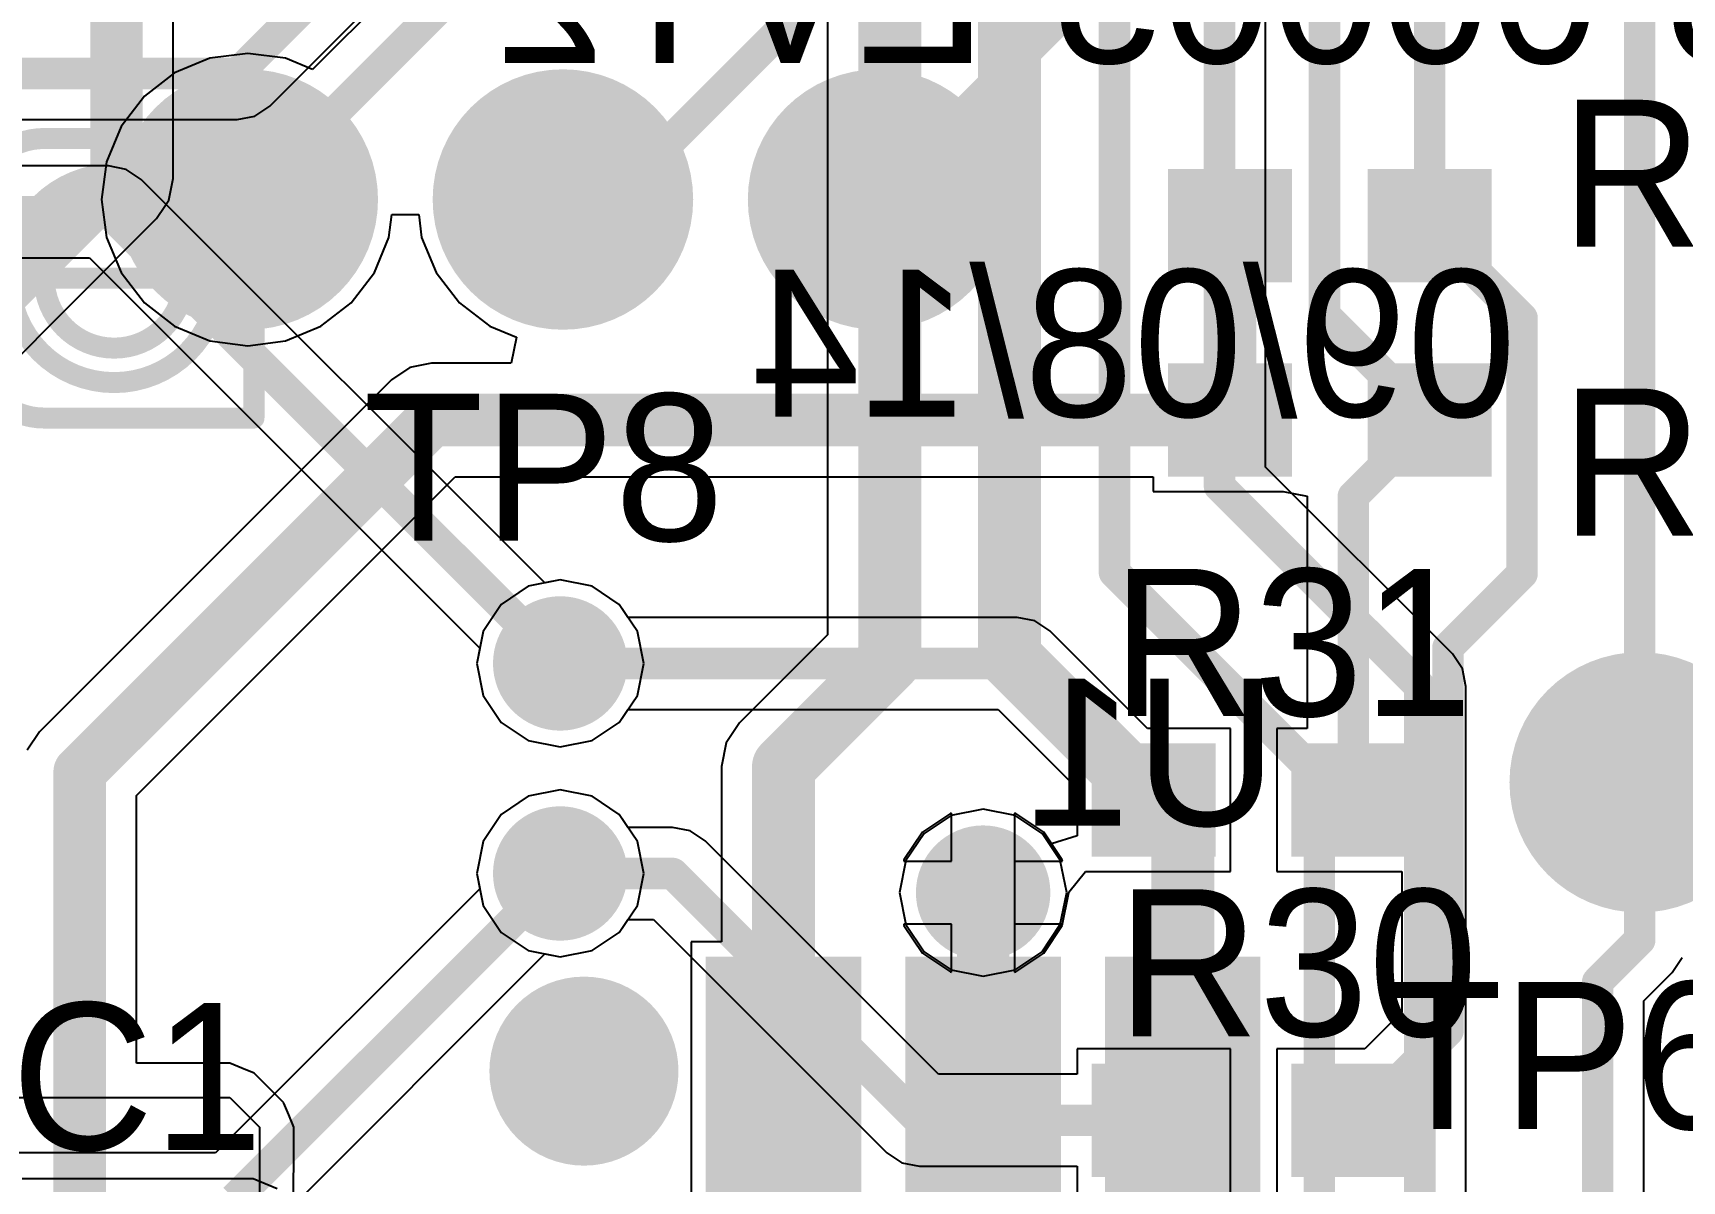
# Model space of a CAD drawing. Header units: millimetres. Extents: x 111 to 521, y 105 to 375.
# Drawn here: x 194.97 to 202.81, y 163.34 to 168.8 of the extents above; entities that cross this region are included whole.
import ezdxf

# ---------------------------------------------------------------- set-up
doc = ezdxf.new("R2010")
doc.units = ezdxf.units.MM
for name, color, linetype in [('BottomLayer', 5, 'Continuous'), ('BottomOverlay', 54, 'Continuous'), ('BottomPaste', 16, 'Continuous'), ('BottomSolder', 6, 'Continuous'), ('DrillDrawing', 1, 'Continuous'), ('MidLayer2', 76, 'Continuous'), ('MidLayer3', 90, 'Continuous'), ('MultiLayer', 9, 'Continuous'), ('TopLayer', 1, 'Continuous'), ('TopOverlay', 2, 'Continuous'), ('TopPaste', 8, 'Continuous'), ('TopSolder', 216, 'Continuous'), ('ViaHoleLayer', 16, 'Continuous')]:
    doc.layers.add(name, color=color, linetype=linetype)

msp = doc.modelspace()

# ---------------------------------------------------------------- linework, layer by layer
at = {"layer": 'BottomLayer'}
for p, q in [((198.7478, 170.7754), (198.7478, 165.937)), ((200.8321, 166.7348), (200.8321, 169.926)), ((196.0929, 168.4539), (197.5148, 169.8758)), ((196.0218, 168.4064), (196.0929, 168.4539)), ((192.7605, 168.3897), (195.9379, 168.3897)), ((195.9379, 168.3897), (196.0218, 168.4064)), ((201.7214, 165.8456), (200.8321, 166.7348)), ((197.3228, 166.1674), (197.1938, 166.0812)), ((197.475, 166.1976), (197.3228, 166.1674)), ((197.6272, 166.1674), (197.475, 166.1976)), ((197.7562, 166.0812), (197.6272, 166.1674)), ((197.1938, 166.0812), (197.1076, 165.9522)), ((197.8424, 165.9522), (197.7562, 166.0812)), ((197.1076, 165.9522), (197.0774, 165.8)), ((197.8726, 165.8), (197.8424, 165.9522)), ((198.7478, 165.937), (198.3288, 165.518)), ((201.7689, 165.7745), (201.7214, 165.8456)), ((197.0774, 165.8), (197.1076, 165.6478)), ((197.8424, 165.6478), (197.8726, 165.8)), ((201.7856, 165.6906), (201.7689, 165.7745)), ((201.7856, 163.1542), (201.7856, 165.6906)), ((197.1076, 165.6478), (197.1938, 165.5188)), ((197.7562, 165.5188), (197.8424, 165.6478)), ((197.1938, 165.5188), (197.3228, 165.4326)), ((197.6272, 165.4326), (197.7562, 165.5188)), ((198.3288, 165.518), (198.2647, 165.4221)), ((197.3228, 165.4326), (197.475, 165.4024)), ((197.475, 165.4024), (197.6272, 165.4326)), ((198.2647, 165.4221), (198.2422, 165.3089)), ((198.2422, 165.3089), (198.2422, 164.4739)), ((197.3228, 165.1674), (197.1938, 165.0812)), ((197.475, 165.1976), (197.3228, 165.1674)), ((197.6272, 165.1674), (197.475, 165.1976)), ((197.7562, 165.0812), (197.6272, 165.1674)), ((197.1938, 165.0812), (197.1076, 164.9522)), ((197.8424, 164.9522), (197.7562, 165.0812)), ((197.1076, 164.9522), (197.0774, 164.8)), ((197.8726, 164.8), (197.8424, 164.9522)), ((197.0774, 164.8), (197.1076, 164.6478)), ((197.8424, 164.6478), (197.8726, 164.8)), ((197.1076, 164.6478), (197.1938, 164.5188)), ((197.7562, 164.5188), (197.8424, 164.6478)), ((197.1938, 164.5188), (197.3228, 164.4326)), ((197.6272, 164.4326), (197.7562, 164.5188)), ((197.3228, 164.4326), (197.475, 164.4024)), ((197.475, 164.4024), (197.6272, 164.4326)), ((198.2422, 164.4739), (198.0979, 164.4739)), ((198.0979, 164.4739), (198.0979, 163.1439)), ((196.0129, 163.3463), (193.2379, 163.3463)), ((196.1277, 163.2987), (196.0129, 163.3463))]:
    msp.add_line(p, q, dxfattribs=at)
for points, const_width in [([(200.6129, 166.644), (200.6129, 171.6839)], 0.15), ([(199.0435, 165.8145), (199.0435, 170.9145)], 0.3), ([(200.1129, 166.2339), (200.1129, 170.9839)], 0.15), ([(199.6129, 165.8315), (199.6129, 170.2839)], 0.3), ([(195.9379, 168.6089), (197.6129, 170.2839)], 0.15), ([(192.4379, 168.6089), (195.9379, 168.6089)], 0.15), ([(200.6129, 166.644), (201.5663, 165.6906)], 0.15), ([(200.1129, 166.2339), (201.0879, 165.2589)], 0.15), ([(198.5379, 165.3089), (199.0435, 165.8145)], 0.3), ([(199.6129, 165.8315), (200.4379, 165.0066)], 0.3), ([(201.5663, 162.6619), (201.5663, 165.6906)], 0.15), ([(198.5379, 163.8089), (198.5379, 165.3089)], 0.3), ([(201.0879, 162.0089), (201.0879, 165.2589)], 0.15), ([(200.4379, 163.8089), (200.4379, 165.0066)], 0.3), ([(199.4879, 163.8089), (199.4879, 164.7089)], 0.25), ([(198.5379, 163.0839), (198.5379, 163.8089)], 0.3), ([(200.4379, 163.0839), (200.4379, 163.8089)], 0.3)]:
    msp.add_lwpolyline(points, dxfattribs=dict(at, const_width=const_width))
for points, const_width in [([(195.9004, 168.6089, 1), (195.9754, 168.6089, 1)], 0.075), ([(195.9004, 168.6089, 1), (195.9754, 168.6089, 1)], 0.075), ([(200.5754, 166.644, 1), (200.6504, 166.644, 1)], 0.075), ([(200.5754, 166.644, 1), (200.6504, 166.644, 1)], 0.075), ([(200.0754, 166.2339, 1), (200.1504, 166.2339, 1)], 0.075), ([(200.0754, 166.2339, 1), (200.1504, 166.2339, 1)], 0.075), ([(197.35, 165.8, 1), (197.6, 165.8, 1)], 0.25), ([(198.9685, 165.8145, 1), (199.1185, 165.8145, 1)], 0.15), ([(198.9685, 165.8145, 1), (199.1185, 165.8145, 1)], 0.15), ([(199.5379, 165.8315, 1), (199.6879, 165.8315, 1)], 0.15), ([(199.5379, 165.8315, 1), (199.6879, 165.8315, 1)], 0.15), ([(201.5288, 165.6906, 1), (201.6038, 165.6906, 1)], 0.075), ([(201.5288, 165.6906, 1), (201.6038, 165.6906, 1)], 0.075), ([(198.4629, 165.3089, 1), (198.6129, 165.3089, 1)], 0.15), ([(198.4629, 165.3089, 1), (198.6129, 165.3089, 1)], 0.15), ([(201.0504, 165.2589, 1), (201.1254, 165.2589, 1)], 0.075), ([(201.0504, 165.2589, 1), (201.1254, 165.2589, 1)], 0.075), ([(200.3629, 165.0066, 1), (200.5129, 165.0066, 1)], 0.15), ([(200.3629, 165.0066, 1), (200.5129, 165.0066, 1)], 0.15), ([(197.35, 164.8, 1), (197.6, 164.8, 1)], 0.25), ([(199.3629, 164.7089, 1), (199.6129, 164.7089, 1)], 0.25), ([(199.4254, 164.7089, 1), (199.5504, 164.7089, 1)], 0.125), ([(198.4629, 163.8089, 1), (198.6129, 163.8089, 1)], 0.15), ([(198.4629, 163.8089, 1), (198.6129, 163.8089, 1)], 0.15), ([(200.3629, 163.8089, 1), (200.5129, 163.8089, 1)], 0.15), ([(200.3629, 163.8089, 1), (200.5129, 163.8089, 1)], 0.15), ([(199.4254, 163.8089, 1), (199.5504, 163.8089, 1)], 0.125)]:
    msp.add_lwpolyline(points, format="xyb", close=True, dxfattribs=dict(at, const_width=const_width))
for points in [[(198.8379, 164.3339), (198.2379, 164.3339), (198.8379, 163.2839), (198.2379, 163.2839)], [(199.7879, 164.3339), (199.1879, 164.3339), (199.7879, 163.2839), (199.1879, 163.2839)], [(200.7379, 164.3339), (200.1379, 164.3339), (200.7379, 163.2839), (200.1379, 163.2839)]]:
    msp.add_solid(points, dxfattribs=at)
at = {"layer": 'BottomOverlay', "const_width": 0.1}
for points in [[(194.6865, 167.9669, -0.41423), (195.0191, 168.2995)], [(195.685, 168.2995, -0.414199), (196.0176, 167.9669)], [(194.8554, 167.6339, -0.414195), (195.3521, 168.1306)], [(195.3521, 168.1306, -0.414195), (195.8487, 167.6339)], [(195.3521, 167.1372, -0.414205), (194.8554, 167.6339)], [(195.3521, 167.3013, -0.414203), (195.0195, 167.6339)], [(195.8487, 167.6339, -0.414202), (195.3521, 167.1372)], [(195.6846, 167.6339, -0.414197), (195.3521, 167.3013)], [(195.0191, 166.9684, -0.414214), (194.6865, 167.3009)]]:
    msp.add_lwpolyline(points, format="xyb", dxfattribs=at)
for points in [[(195.0191, 168.2995), (195.685, 168.2995)], [(196.0176, 166.9684), (196.0176, 167.9669)], [(195.0195, 167.6339), (195.6846, 167.6339)], [(195.0191, 166.9684), (195.3521, 166.9684)], [(195.3521, 166.9684), (196.0176, 166.9684)]]:
    msp.add_lwpolyline(points, dxfattribs=at)
at = {"layer": 'BottomOverlay'}
for points, const_width in [([(194.9941, 168.2995, 1), (195.0441, 168.2995, 1)], 0.05), ([(194.9941, 168.2995, 1), (195.0441, 168.2995, 1)], 0.05), ([(195.66, 168.2995, 1), (195.71, 168.2995, 1)], 0.05), ([(195.66, 168.2995, 1), (195.71, 168.2995, 1)], 0.05), ([(195.3271, 168.1306, 1), (195.3771, 168.1306, 1)], 0.05), ([(195.3271, 168.1306, 1), (195.3771, 168.1306, 1)], 0.05), ([(195.9926, 167.9669, 1), (196.0426, 167.9669, 1)], 0.05), ([(195.9926, 167.9669, 1), (196.0426, 167.9669, 1)], 0.05), ([(194.9945, 167.6339, 1), (195.0445, 167.6339, 1)], 0.05), ([(194.9945, 167.6339, 1), (195.0445, 167.6339, 1)], 0.05), ([(195.6596, 167.6339, 1), (195.7096, 167.6339, 1)], 0.05), ([(195.6596, 167.6339, 1), (195.7096, 167.6339, 1)], 0.05), ([(195.8237, 167.6339, 1), (195.8737, 167.6339, 1)], 0.05), ([(195.8237, 167.6339, 1), (195.8737, 167.6339, 1)], 0.05), ([(195.3271, 167.3013, 1), (195.377, 167.3013, 1)], 0.05), ([(195.3271, 167.3013, 1), (195.377, 167.3013, 1)], 0.05), ([(195.3271, 167.1372, 1), (195.3771, 167.1372, 1)], 0.05), ([(195.3271, 167.1372, 1), (195.3771, 167.1372, 1)], 0.05), ([(194.9941, 166.9684, 1), (195.0441, 166.9684, 1)], 0.05), ([(194.9941, 166.9684, 1), (195.0441, 166.9684, 1)], 0.05), ([(195.3271, 166.9684, 1), (195.3771, 166.9684, 1)], 0.05), ([(195.3271, 166.9684, 1), (195.3771, 166.9684, 1)], 0.05), ([(195.9926, 166.9684, 1), (196.0426, 166.9684, 1)], 0.05), ([(195.9926, 166.9684, 1), (196.0426, 166.9684, 1)], 0.05), ([(197.6879, 163.8589, 1), (197.4879, 163.8589, 1)], 0.7), ([(197.3129, 163.8589, 1), (197.6629, 163.8589, 1)], 0.35), ([(197.5129, 163.8589, 1), (197.8629, 163.8589, 1)], 0.35)]:
    msp.add_lwpolyline(points, format="xyb", close=True, dxfattribs=dict(at, const_width=const_width))
at = {"layer": 'BottomPaste'}
for points in [[(198.7379, 164.2339), (198.3379, 164.2339), (198.7379, 163.3839), (198.3379, 163.3839)], [(199.6879, 164.2339), (199.2879, 164.2339), (199.6879, 163.3839), (199.2879, 163.3839)], [(200.6379, 164.2339), (200.2379, 164.2339), (200.6379, 163.3839), (200.2379, 163.3839)]]:
    msp.add_solid(points, dxfattribs=at)
at = {"layer": 'BottomSolder', "const_width": 0.32}
for points in [[(197.315, 165.8, 1), (197.635, 165.8, 1)], [(197.315, 164.8, 1), (197.635, 164.8, 1)], [(199.3279, 164.7089, 1), (199.6479, 164.7089, 1)]]:
    msp.add_lwpolyline(points, format="xyb", close=True, dxfattribs=at)
at = {"layer": 'BottomSolder'}
for points in [[(198.9079, 164.4039), (198.1679, 164.4039), (198.9079, 163.2139), (198.1679, 163.2139)], [(199.8579, 164.4039), (199.1179, 164.4039), (199.8579, 163.2139), (199.1179, 163.2139)], [(200.8079, 164.4039), (200.0679, 164.4039), (200.8079, 163.2139), (200.0679, 163.2139)]]:
    msp.add_solid(points, dxfattribs=at)
at = {"layer": 'DrillDrawing', "const_width": 0.1}
for points in [[(197.425, 165.8, 1), (197.525, 165.8, 1)], [(197.425, 164.8, 1), (197.525, 164.8, 1)], [(199.4379, 164.7089, 1), (199.5379, 164.7089, 1)]]:
    msp.add_lwpolyline(points, format="xyb", close=True, dxfattribs=at)
at = {"layer": 'MidLayer2'}
for p, q in [((195.325, 168.1692), (192.7005, 168.1692)), ((195.4089, 168.1525), (195.325, 168.1692)), ((195.48, 168.105), (195.4089, 168.1525)), ((197.4019, 166.1831), (195.48, 168.105)), ((190.8752, 167.7308), (195.2342, 167.7308)), ((195.2342, 167.7308), (197.0919, 165.8731)), ((197.475, 166.1976), (197.4019, 166.1831)), ((197.6272, 166.1674), (197.475, 166.1976)), ((197.7562, 166.0812), (197.6272, 166.1674)), ((197.8424, 165.9522), (197.7562, 166.0812)), ((197.8726, 165.8), (197.8424, 165.9522)), ((197.0919, 165.8731), (197.0774, 165.8)), ((197.0774, 165.8), (197.1076, 165.6478)), ((197.8424, 165.6478), (197.8726, 165.8)), ((197.1076, 165.6478), (197.1938, 165.5188)), ((197.7562, 165.5188), (197.8424, 165.6478)), ((197.1938, 165.5188), (197.3228, 165.4326)), ((197.6272, 165.4326), (197.7562, 165.5188)), ((197.3228, 165.4326), (197.475, 165.4024)), ((197.475, 165.4024), (197.6272, 165.4326)), ((197.3228, 165.1674), (197.1938, 165.0812)), ((197.475, 165.1976), (197.3228, 165.1674)), ((197.6272, 165.1674), (197.475, 165.1976)), ((197.7562, 165.0812), (197.6272, 165.1674)), ((197.1938, 165.0812), (197.1076, 164.9522)), ((197.8424, 164.9522), (197.7562, 165.0812)), ((199.3318, 165.0857), (199.1995, 164.9973)), ((199.3379, 165.0869), (199.3318, 165.0857)), ((199.3379, 164.8589), (199.3379, 165.0869)), ((199.644, 165.0857), (199.6379, 165.0869)), ((199.6379, 165.0869), (199.6379, 164.8589)), ((199.7763, 164.9973), (199.644, 165.0857)), ((199.1995, 164.9973), (199.1111, 164.865)), ((199.8647, 164.865), (199.7763, 164.9973)), ((197.1076, 164.9522), (197.0774, 164.8)), ((197.8726, 164.8), (197.8424, 164.9522)), ((199.1111, 164.865), (199.1099, 164.8589)), ((199.1099, 164.8589), (199.3379, 164.8589)), ((199.6379, 164.8589), (199.8659, 164.8589)), ((199.8659, 164.8589), (199.8647, 164.865)), ((197.0774, 164.8), (197.1076, 164.6478)), ((197.8424, 164.6478), (197.8726, 164.8)), ((197.1076, 164.6478), (197.1938, 164.5188)), ((197.7562, 164.5188), (197.8424, 164.6478)), ((197.1938, 164.5188), (197.3228, 164.4326)), ((197.6272, 164.4326), (197.7562, 164.5188)), ((199.3379, 164.5589), (199.1099, 164.5589)), ((199.1099, 164.5589), (199.1111, 164.5528)), ((199.1111, 164.5528), (199.1995, 164.4205)), ((199.3379, 164.3309), (199.3379, 164.5589)), ((199.8659, 164.5589), (199.6379, 164.5589)), ((199.6379, 164.5589), (199.6379, 164.3309)), ((199.7763, 164.4205), (199.8647, 164.5528)), ((199.8647, 164.5528), (199.8659, 164.5589)), ((197.3228, 164.4326), (197.475, 164.4024)), ((197.475, 164.4024), (197.6272, 164.4326)), ((199.1995, 164.4205), (199.3318, 164.3321)), ((199.644, 164.3321), (199.7763, 164.4205)), ((199.3318, 164.3321), (199.3379, 164.3309)), ((199.6379, 164.3309), (199.644, 164.3321))]:
    msp.add_line(p, q, dxfattribs=at)
at = {"layer": 'MidLayer2', "const_width": 0.15}
for points in [[(185.6396, 167.95), (195.325, 167.95)], [(195.325, 167.95), (197.475, 165.8)]]:
    msp.add_lwpolyline(points, dxfattribs=at)
at = {"layer": 'MidLayer2'}
for points, const_width in [([(195.2875, 167.95, 1), (195.3625, 167.95, 1)], 0.075), ([(195.2875, 167.95, 1), (195.3625, 167.95, 1)], 0.075), ([(197.35, 165.8, 1), (197.6, 165.8, 1)], 0.25), ([(197.4375, 165.8, 1), (197.5125, 165.8, 1)], 0.075), ([(197.35, 164.8, 1), (197.6, 164.8, 1)], 0.25), ([(199.3629, 164.7089, 1), (199.6129, 164.7089, 1)], 0.25)]:
    msp.add_lwpolyline(points, format="xyb", close=True, dxfattribs=dict(at, const_width=const_width))
at = {"layer": 'MidLayer3'}
for p, q in [((195.6331, 168.109), (195.6331, 170.66)), ((195.6125, 168.0055), (195.6331, 168.1089)), ((195.6331, 168.1089), (195.6331, 168.109)), ((195.554, 167.9179), (195.5931, 167.9765)), ((195.5931, 167.9765), (195.6125, 168.0055)), ((193.2252, 165.5891), (195.554, 167.9179)), ((195.554, 167.9179), (195.554, 167.9179)), ((197.3228, 166.1674), (197.1938, 166.0812)), ((197.475, 166.1976), (197.3228, 166.1674)), ((197.6272, 166.1674), (197.475, 166.1976)), ((197.7562, 166.0812), (197.6272, 166.1674)), ((197.1938, 166.0812), (197.1076, 165.9522)), ((197.8424, 165.9522), (197.7562, 166.0812)), ((197.1076, 165.9522), (197.0774, 165.8)), ((197.8726, 165.8), (197.8424, 165.9522)), ((197.0774, 165.8), (197.1076, 165.6478)), ((197.8424, 165.6478), (197.8726, 165.8)), ((197.1076, 165.6478), (197.1938, 165.5188)), ((197.7562, 165.5188), (197.8424, 165.6478)), ((197.1938, 165.5188), (197.3228, 165.4326)), ((197.6272, 165.4326), (197.7562, 165.5188)), ((197.3228, 165.4326), (197.475, 165.4024)), ((197.475, 165.4024), (197.6272, 165.4326)), ((197.3228, 165.1674), (197.1938, 165.0812)), ((197.475, 165.1976), (197.3228, 165.1674)), ((197.6272, 165.1674), (197.475, 165.1976)), ((197.7562, 165.0812), (197.6272, 165.1674)), ((197.1938, 165.0812), (197.1076, 164.9522)), ((197.8424, 164.9522), (197.7562, 165.0812)), ((199.3357, 165.0763), (199.2067, 164.9901)), ((199.4879, 165.1066), (199.3357, 165.0763)), ((199.64, 165.0763), (199.4879, 165.1066)), ((199.7691, 164.9901), (199.64, 165.0763)), ((199.2067, 164.9901), (199.1205, 164.8611)), ((199.8552, 164.8611), (199.7691, 164.9901)), ((197.1076, 164.9522), (197.0774, 164.8)), ((197.8726, 164.8), (197.8424, 164.9522)), ((199.1205, 164.8611), (199.0902, 164.7089)), ((199.8855, 164.7089), (199.8552, 164.8611)), ((197.0774, 164.8), (197.0919, 164.7269)), ((197.8424, 164.6478), (197.8726, 164.8)), ((197.0919, 164.7269), (195.8342, 163.4692)), ((199.0902, 164.7089), (199.1205, 164.5567)), ((199.8552, 164.5567), (199.8855, 164.7089)), ((197.7562, 164.5188), (197.8424, 164.6478)), ((197.6272, 164.4326), (197.7562, 164.5188)), ((199.1205, 164.5567), (199.2067, 164.4277)), ((199.7691, 164.4277), (199.8552, 164.5567)), ((197.475, 164.4024), (197.6272, 164.4326)), ((199.2067, 164.4277), (199.3357, 164.3415)), ((199.64, 164.3415), (199.7691, 164.4277)), ((196.08, 163.095), (197.4019, 164.4169)), ((197.4019, 164.4169), (197.475, 164.4024)), ((199.3357, 164.3415), (199.4879, 164.3113)), ((199.4879, 164.3113), (199.64, 164.3415)), ((195.8342, 163.4692), (193.2252, 163.4692))]:
    msp.add_line(p, q, dxfattribs=at)
for points, const_width in [([(195.3629, 168.1089), (195.3629, 170.9839)], 0.25), ([(192.0879, 164.8339), (195.3629, 168.1089)], 0.25), ([(195.925, 163.25), (197.475, 164.8)], 0.15)]:
    msp.add_lwpolyline(points, dxfattribs=dict(at, const_width=const_width))
for points, const_width in [([(195.3004, 168.1089, 1), (195.4254, 168.1089, 1)], 0.125), ([(195.3004, 168.1089, 1), (195.4254, 168.1089, 1)], 0.125), ([(197.35, 165.8, 1), (197.6, 165.8, 1)], 0.25), ([(197.35, 164.8, 1), (197.6, 164.8, 1)], 0.25), ([(199.3629, 164.7089, 1), (199.6129, 164.7089, 1)], 0.25), ([(197.4375, 164.8, 1), (197.5125, 164.8, 1)], 0.075)]:
    msp.add_lwpolyline(points, format="xyb", close=True, dxfattribs=dict(at, const_width=const_width))
at = {"layer": 'MultiLayer', "const_width": 0.25}
for points in [[(197.35, 165.8, 1), (197.6, 165.8, 1)], [(197.35, 164.8, 1), (197.6, 164.8, 1)], [(199.3629, 164.7089, 1), (199.6129, 164.7089, 1)]]:
    msp.add_lwpolyline(points, format="xyb", close=True, dxfattribs=at)
at = {"layer": 'TopLayer'}
for p, q in [((196.9829, 169.3139), (196.2968, 168.6278)), ((195.8077, 168.6812), (195.6399, 168.6116)), ((195.9879, 168.7049), (195.8077, 168.6812)), ((196.168, 168.6812), (195.9879, 168.7049)), ((196.2968, 168.6278), (196.168, 168.6812)), ((195.6399, 168.6116), (195.4958, 168.501)), ((195.4958, 168.501), (195.3852, 168.3569)), ((195.3852, 168.3569), (195.3156, 168.189)), ((195.3156, 168.189), (195.2919, 168.0089)), ((195.2919, 168.0089), (195.3156, 167.8288)), ((196.6601, 167.8288), (196.6744, 167.9371)), ((196.6744, 167.9371), (196.8014, 167.9371)), ((196.8014, 167.9371), (196.8156, 167.8288)), ((195.3156, 167.8288), (195.3852, 167.6609)), ((196.5906, 167.6609), (196.6601, 167.8288)), ((196.8156, 167.8288), (196.8852, 167.6609)), ((195.3852, 167.6609), (195.4958, 167.5168)), ((196.48, 167.5168), (196.5906, 167.6609)), ((196.8852, 167.6609), (196.9958, 167.5168)), ((195.4958, 167.5168), (195.6399, 167.4062)), ((196.3359, 167.4062), (196.48, 167.5168)), ((196.9958, 167.5168), (197.1399, 167.4062)), ((195.6399, 167.4062), (195.8077, 167.3367)), ((195.8077, 167.3367), (195.9879, 167.313)), ((195.9879, 167.313), (196.168, 167.3367)), ((196.168, 167.3367), (196.3359, 167.4062)), ((197.1399, 167.4062), (197.2667, 167.3537)), ((197.2667, 167.3537), (197.242, 167.2291)), ((196.7595, 167.2085), (196.6718, 167.15)), ((196.8629, 167.2291), (196.7595, 167.2085)), ((197.242, 167.2291), (196.8629, 167.2291)), ((196.6718, 167.15), (194.9968, 165.475)), ((195.4581, 165.172), (196.9748, 166.6887)), ((196.9748, 166.6887), (200.2979, 166.6887)), ((200.2979, 166.6887), (200.2979, 166.6189)), ((200.2979, 166.6189), (200.9158, 166.6189)), ((200.9158, 166.6189), (201.0308, 166.596)), ((201.0308, 166.596), (201.0308, 165.49)), ((197.3228, 166.1674), (197.1938, 166.0812)), ((197.475, 166.1976), (197.3228, 166.1674)), ((197.6272, 166.1674), (197.475, 166.1976)), ((197.7562, 166.0812), (197.6272, 166.1674)), ((197.1938, 166.0812), (197.1076, 165.9522)), ((197.7976, 166.0192), (197.7562, 166.0812)), ((199.65, 166.0192), (197.7976, 166.0192)), ((199.7339, 166.0025), (199.65, 166.0192)), ((199.805, 165.955), (199.7339, 166.0025)), ((197.1076, 165.9522), (197.0774, 165.8)), ((200.27, 165.49), (199.805, 165.955)), ((197.0774, 165.8), (197.1076, 165.6478)), ((197.1076, 165.6478), (197.1938, 165.5188)), ((197.7562, 165.5188), (197.7976, 165.5808)), ((197.7976, 165.5808), (199.5592, 165.5808)), ((199.5592, 165.5808), (199.935, 165.205)), ((194.9968, 165.475), (194.9383, 165.3873)), ((197.1938, 165.5188), (197.3228, 165.4326)), ((197.6272, 165.4326), (197.7562, 165.5188)), ((200.665, 165.49), (200.27, 165.49)), ((200.665, 164.81), (200.665, 165.49)), ((201.0308, 165.49), (200.885, 165.49)), ((200.885, 165.49), (200.885, 164.81)), ((197.3228, 165.4326), (197.475, 165.4024)), ((197.475, 165.4024), (197.6272, 165.4326)), ((195.4581, 163.8963), (195.4581, 165.172)), ((197.3228, 165.1674), (197.1938, 165.0812)), ((197.475, 165.1976), (197.3228, 165.1674)), ((197.6272, 165.1674), (197.475, 165.1976)), ((197.7562, 165.0812), (197.6272, 165.1674)), ((199.935, 165.205), (199.935, 164.9785)), ((197.1938, 165.0812), (197.1076, 164.9522)), ((197.7976, 165.0192), (197.7562, 165.0812)), ((199.3318, 165.0857), (199.1995, 164.9973)), ((199.3379, 165.0869), (199.3318, 165.0857)), ((199.3379, 164.8589), (199.3379, 165.0869)), ((199.644, 165.0857), (199.6379, 165.0869)), ((199.6379, 165.0869), (199.6379, 164.7089)), ((199.7763, 164.9973), (199.644, 165.0857)), ((198.01, 165.0192), (197.7976, 165.0192)), ((198.0939, 165.0025), (198.01, 165.0192)), ((198.165, 164.955), (198.0939, 165.0025)), ((199.1995, 164.9973), (199.1111, 164.865)), ((199.8135, 164.9416), (199.7763, 164.9973)), ((199.935, 164.9785), (199.8135, 164.9416)), ((197.1076, 164.9522), (197.0774, 164.8)), ((199.2758, 163.8442), (198.165, 164.955)), ((199.1111, 164.865), (199.1099, 164.8589)), ((199.1099, 164.8589), (199.3379, 164.8589)), ((197.0774, 164.8), (197.1076, 164.6478)), ((199.8951, 164.7118), (199.9757, 164.81)), ((199.9757, 164.81), (200.665, 164.81)), ((200.885, 164.81), (201.4808, 164.81)), ((201.4808, 164.81), (201.4808, 164.1408)), ((199.6379, 164.7089), (199.6379, 164.3309)), ((199.8647, 164.5528), (199.8957, 164.7089)), ((199.8957, 164.7089), (199.8951, 164.7118)), ((197.1076, 164.6478), (197.1938, 164.5188)), ((197.1938, 164.5188), (197.3228, 164.4326)), ((197.6272, 164.4326), (197.7562, 164.5188)), ((197.7562, 164.5188), (197.7976, 164.5808)), ((197.7976, 164.5808), (197.9192, 164.5808)), ((197.9192, 164.5808), (199.03, 163.47)), ((199.3379, 164.5589), (199.1099, 164.5589)), ((199.1099, 164.5589), (199.1111, 164.5528)), ((199.1111, 164.5528), (199.1995, 164.4205)), ((199.3379, 164.3309), (199.3379, 164.5589)), ((199.7763, 164.4205), (199.8647, 164.5528)), ((197.3228, 164.4326), (197.475, 164.4024)), ((197.475, 164.4024), (197.6272, 164.4326)), ((199.1995, 164.4205), (199.3318, 164.3321)), ((199.644, 164.3321), (199.7763, 164.4205)), ((202.7679, 164.3289), (202.8154, 164.4)), ((199.3318, 164.3321), (199.3379, 164.3309)), ((199.6379, 164.3309), (199.644, 164.3321)), ((202.6321, 164.1931), (202.7679, 164.3289)), ((202.7679, 164.3289), (202.7679, 164.3289)), ((202.6321, 163.1565), (202.6321, 164.1931)), ((201.4808, 164.1408), (201.305, 163.965)), ((200.665, 163.965), (199.935, 163.965)), ((199.935, 163.965), (199.935, 163.8442)), ((200.665, 163.285), (200.665, 163.965)), ((201.305, 163.965), (200.885, 163.965)), ((200.885, 163.965), (200.885, 163.285)), ((195.903, 163.8963), (195.4581, 163.8963)), ((195.9031, 163.8963), (195.903, 163.8963)), ((195.9599, 163.8727), (195.9031, 163.8963)), ((195.9031, 163.8963), (195.9031, 163.8963)), ((196.0178, 163.8487), (195.9599, 163.8727)), ((196.0179, 163.8487), (196.0178, 163.8487)), ((196.1593, 163.7072), (196.0179, 163.8487)), ((196.0179, 163.8487), (196.0179, 163.8487)), ((199.935, 163.8442), (199.2758, 163.8442)), ((193.2379, 163.7339), (195.903, 163.7339)), ((195.903, 163.7339), (196.0444, 163.5924)), ((196.1593, 163.7071), (196.1593, 163.7072)), ((196.1827, 163.6505), (196.1593, 163.7071)), ((196.1593, 163.7071), (196.1593, 163.7071)), ((196.2067, 163.5923), (196.1827, 163.6505)), ((196.0444, 163.5924), (196.0379, 157.8839)), ((196.206, 162.928), (196.2067, 163.5922)), ((196.2067, 163.5922), (196.2067, 163.5923)), ((196.2067, 163.5923), (196.2067, 163.5923)), ((199.03, 163.47), (199.1011, 163.4225)), ((199.1011, 163.4225), (199.185, 163.4058)), ((199.185, 163.4058), (199.935, 163.4058)), ((199.935, 163.4058), (199.935, 163.285))]:
    msp.add_line(p, q, dxfattribs=at)
for points, const_width in [([(201.1129, 167.4589), (201.1129, 171.7839)], 0.15), ([(201.6129, 167.8839), (201.6129, 170.2839)], 0.15), ([(202.6129, 164.4839), (202.6129, 170.2839)], 0.15), ([(197.72, 168.0089), (199.6129, 169.9018)], 0.15), ([(195.9879, 168.0089), (197.1379, 169.1589)], 0.15), ([(198.9879, 168.0089), (200.1129, 169.1339)], 0.15), ([(197.4879, 168.0089), (197.72, 168.0089)], 0.15), ([(200.6629, 166.9589), (200.6629, 167.8839)], 0.25), ([(201.6129, 167.8839), (202.0529, 167.4439)], 0.15), ([(201.1129, 167.4589), (201.6129, 166.9589)], 0.15), ([(202.0529, 166.2279), (202.0529, 167.4439)], 0.15), ([(195.1879, 165.2839), (196.8629, 166.9589)], 0.25), ([(196.8629, 166.9589), (200.6629, 166.9589)], 0.25), ([(201.25, 166.596), (201.6129, 166.9589)], 0.15), ([(201.25, 165.15), (201.25, 166.596)], 0.15), ([(201.7, 165.875), (202.0529, 166.2279)], 0.15), ([(201.7, 164.05), (201.7, 165.875)], 0.15), ([(197.475, 165.8), (199.65, 165.8)], 0.15), ([(199.65, 165.8), (200.3, 165.15)], 0.15), ([(195.1879, 162.3589), (195.1879, 165.2839)], 0.25), ([(197.475, 164.8), (198.01, 164.8)], 0.15), ([(198.01, 164.8), (199.185, 163.625)], 0.15), ([(202.4129, 164.2839), (202.6129, 164.4839)], 0.15), ([(202.4129, 162.8339), (202.4129, 164.2839)], 0.15), ([(201.275, 163.625), (201.7, 164.05)], 0.15), ([(199.185, 163.625), (200.3, 163.625)], 0.15)]:
    msp.add_lwpolyline(points, dxfattribs=dict(at, const_width=const_width))
for points, const_width in [([(195.7129, 168.0089, 1), (196.2629, 168.0089, 1)], 0.55), ([(197.2129, 168.0089, 1), (197.7629, 168.0089, 1)], 0.55), ([(198.7129, 168.0089, 1), (199.2629, 168.0089, 1)], 0.55), ([(195.9504, 168.0089, 1), (196.0254, 168.0089, 1)], 0.075), ([(197.4504, 168.0089, 1), (197.5254, 168.0089, 1)], 0.075), ([(197.6825, 168.0089, 1), (197.7575, 168.0089, 1)], 0.075), ([(197.6825, 168.0089, 1), (197.7575, 168.0089, 1)], 0.075), ([(198.9504, 168.0089, 1), (199.0254, 168.0089, 1)], 0.075), ([(200.6004, 167.8839, 1), (200.7254, 167.8839, 1)], 0.125), ([(201.5754, 167.8839, 1), (201.6504, 167.8839, 1)], 0.075), ([(201.5754, 167.8839, 1), (201.6504, 167.8839, 1)], 0.075), ([(201.0754, 167.4589, 1), (201.1504, 167.4589, 1)], 0.075), ([(201.0754, 167.4589, 1), (201.1504, 167.4589, 1)], 0.075), ([(202.0154, 167.4439, 1), (202.0904, 167.4439, 1)], 0.075), ([(202.0154, 167.4439, 1), (202.0904, 167.4439, 1)], 0.075), ([(196.8004, 166.9589, 1), (196.9254, 166.9589, 1)], 0.125), ([(196.8004, 166.9589, 1), (196.9254, 166.9589, 1)], 0.125), ([(200.6004, 166.9589, 1), (200.7254, 166.9589, 1)], 0.125), ([(200.6004, 166.9589, 1), (200.7254, 166.9589, 1)], 0.125), ([(201.5754, 166.9589, 1), (201.6504, 166.9589, 1)], 0.075), ([(201.5754, 166.9589, 1), (201.6504, 166.9589, 1)], 0.075), ([(201.2125, 166.596, 1), (201.2875, 166.596, 1)], 0.075), ([(201.2125, 166.596, 1), (201.2875, 166.596, 1)], 0.075), ([(202.0154, 166.2279, 1), (202.0904, 166.2279, 1)], 0.075), ([(202.0154, 166.2279, 1), (202.0904, 166.2279, 1)], 0.075), ([(197.35, 165.8, 1), (197.6, 165.8, 1)], 0.25), ([(201.6625, 165.875, 1), (201.7375, 165.875, 1)], 0.075), ([(201.6625, 165.875, 1), (201.7375, 165.875, 1)], 0.075), ([(197.4375, 165.8, 1), (197.5125, 165.8, 1)], 0.075), ([(199.6125, 165.8, 1), (199.6875, 165.8, 1)], 0.075), ([(199.6125, 165.8, 1), (199.6875, 165.8, 1)], 0.075), ([(202.3379, 165.2339, 1), (202.8879, 165.2339, 1)], 0.55), ([(195.1254, 165.2839, 1), (195.2504, 165.2839, 1)], 0.125), ([(195.1254, 165.2839, 1), (195.2504, 165.2839, 1)], 0.125), ([(200.2625, 165.15, 1), (200.3375, 165.15, 1)], 0.075), ([(201.2125, 165.15, 1), (201.2875, 165.15, 1)], 0.075), ([(197.35, 164.8, 1), (197.6, 164.8, 1)], 0.25), ([(199.3629, 164.7089, 1), (199.6129, 164.7089, 1)], 0.25), ([(197.4375, 164.8, 1), (197.5125, 164.8, 1)], 0.075), ([(197.9725, 164.8, 1), (198.0475, 164.8, 1)], 0.075), ([(197.9725, 164.8, 1), (198.0475, 164.8, 1)], 0.075), ([(202.5754, 164.4839, 1), (202.6504, 164.4839, 1)], 0.075), ([(202.5754, 164.4839, 1), (202.6504, 164.4839, 1)], 0.075), ([(202.3754, 164.2839, 1), (202.4504, 164.2839, 1)], 0.075), ([(202.3754, 164.2839, 1), (202.4504, 164.2839, 1)], 0.075), ([(201.6625, 164.05, 1), (201.7375, 164.05, 1)], 0.075), ([(201.6625, 164.05, 1), (201.7375, 164.05, 1)], 0.075), ([(199.1475, 163.625, 1), (199.2225, 163.625, 1)], 0.075), ([(199.1475, 163.625, 1), (199.2225, 163.625, 1)], 0.075), ([(200.2625, 163.625, 1), (200.3375, 163.625, 1)], 0.075), ([(201.2375, 163.625, 1), (201.3125, 163.625, 1)], 0.075)]:
    msp.add_lwpolyline(points, format="xyb", close=True, dxfattribs=dict(at, const_width=const_width))
for points in [[(200.4379, 167.6839), (200.8879, 167.6839), (200.4379, 168.0839), (200.8879, 168.0839)], [(201.3879, 167.6839), (201.8379, 167.6839), (201.3879, 168.0839), (201.8379, 168.0839)], [(200.4379, 166.7589), (200.8879, 166.7589), (200.4379, 167.1589), (200.8879, 167.1589)], [(201.3879, 166.7589), (201.8379, 166.7589), (201.3879, 167.1589), (201.8379, 167.1589)], [(200.525, 165.35), (200.075, 165.35), (200.525, 164.95), (200.075, 164.95)], [(201.475, 165.35), (201.025, 165.35), (201.475, 164.95), (201.025, 164.95)], [(200.525, 163.825), (200.075, 163.825), (200.525, 163.425), (200.075, 163.425)], [(201.475, 163.825), (201.025, 163.825), (201.475, 163.425), (201.025, 163.425)]]:
    msp.add_solid(points, dxfattribs=at)
at = {"layer": 'TopPaste'}
for points in [[(200.4879, 167.7339), (200.8379, 167.7339), (200.4879, 168.0339), (200.8379, 168.0339)], [(201.4379, 167.7339), (201.7879, 167.7339), (201.4379, 168.0339), (201.7879, 168.0339)], [(200.4879, 166.8089), (200.8379, 166.8089), (200.4879, 167.1089), (200.8379, 167.1089)], [(201.4379, 166.8089), (201.7879, 166.8089), (201.4379, 167.1089), (201.7879, 167.1089)], [(200.475, 165.3), (200.125, 165.3), (200.475, 165), (200.125, 165)], [(201.425, 165.3), (201.075, 165.3), (201.425, 165), (201.075, 165)], [(200.475, 163.775), (200.125, 163.775), (200.475, 163.475), (200.125, 163.475)], [(201.425, 163.775), (201.075, 163.775), (201.425, 163.475), (201.075, 163.475)]]:
    msp.add_solid(points, dxfattribs=at)
at = {"layer": 'TopSolder'}
for points, const_width in [([(195.6779, 168.0089, 1), (196.2979, 168.0089, 1)], 0.62), ([(197.1779, 168.0089, 1), (197.7979, 168.0089, 1)], 0.62), ([(198.6779, 168.0089, 1), (199.2979, 168.0089, 1)], 0.62), ([(197.315, 165.8, 1), (197.635, 165.8, 1)], 0.32), ([(202.3029, 165.2339, 1), (202.9229, 165.2339, 1)], 0.62), ([(197.315, 164.8, 1), (197.635, 164.8, 1)], 0.32), ([(199.3279, 164.7089, 1), (199.6479, 164.7089, 1)], 0.32)]:
    msp.add_lwpolyline(points, format="xyb", close=True, dxfattribs=dict(at, const_width=const_width))
for points in [[(200.3679, 167.6139), (200.9579, 167.6139), (200.3679, 168.1539), (200.9579, 168.1539)], [(201.3179, 167.6139), (201.9079, 167.6139), (201.3179, 168.1539), (201.9079, 168.1539)], [(200.3679, 166.6889), (200.9579, 166.6889), (200.3679, 167.2289), (200.9579, 167.2289)], [(201.3179, 166.6889), (201.9079, 166.6889), (201.3179, 167.2289), (201.9079, 167.2289)], [(200.595, 165.42), (200.005, 165.42), (200.595, 164.88), (200.005, 164.88)], [(201.545, 165.42), (200.955, 165.42), (201.545, 164.88), (200.955, 164.88)], [(200.595, 163.895), (200.005, 163.895), (200.595, 163.355), (200.005, 163.355)], [(201.545, 163.895), (200.955, 163.895), (201.545, 163.355), (200.955, 163.355)]]:
    msp.add_solid(points, dxfattribs=at)
at = {"layer": 'ViaHoleLayer', "const_width": 0.1}
for points in [[(197.425, 165.8, 1), (197.525, 165.8, 1)], [(197.425, 164.8, 1), (197.525, 164.8, 1)], [(199.4379, 164.7089, 1), (199.5379, 164.7089, 1)]]:
    msp.add_lwpolyline(points, format="xyb", close=True, dxfattribs=at)

# ---------------------------------------------------------------- texts
at = {"layer": 'BottomOverlay', "text_generation_flag": 2}
for s, height, p in [('905-00005-EVT2', 0.700001, (204.2945, 168.6589)), ('09/08/14', 0.7, (202.025, 166.975)), ('U1', 0.7, (200.8871, 165.0283))]:
    msp.add_text(s, height=height, rotation=360, dxfattribs=at).set_placement(p)
at = {"layer": 'TopOverlay'}
for s, p in [('R17', (202.2379, 167.7839)), ('TP8', (196.5379, 166.3839)), ('R19', (202.2379, 166.4089)), ('C1', (194.8629, 163.4839))]:
    msp.add_text(s, height=0.7, rotation=360, dxfattribs=at).set_placement(p)
for s, p in [('R31', (200.1, 165.55)), ('R30', (200.125, 164.025)), ('TP6', (201.3879, 163.5839))]:
    msp.add_text(s, height=0.7, dxfattribs=at).set_placement(p)

doc.saveas('drawing.dxf')
